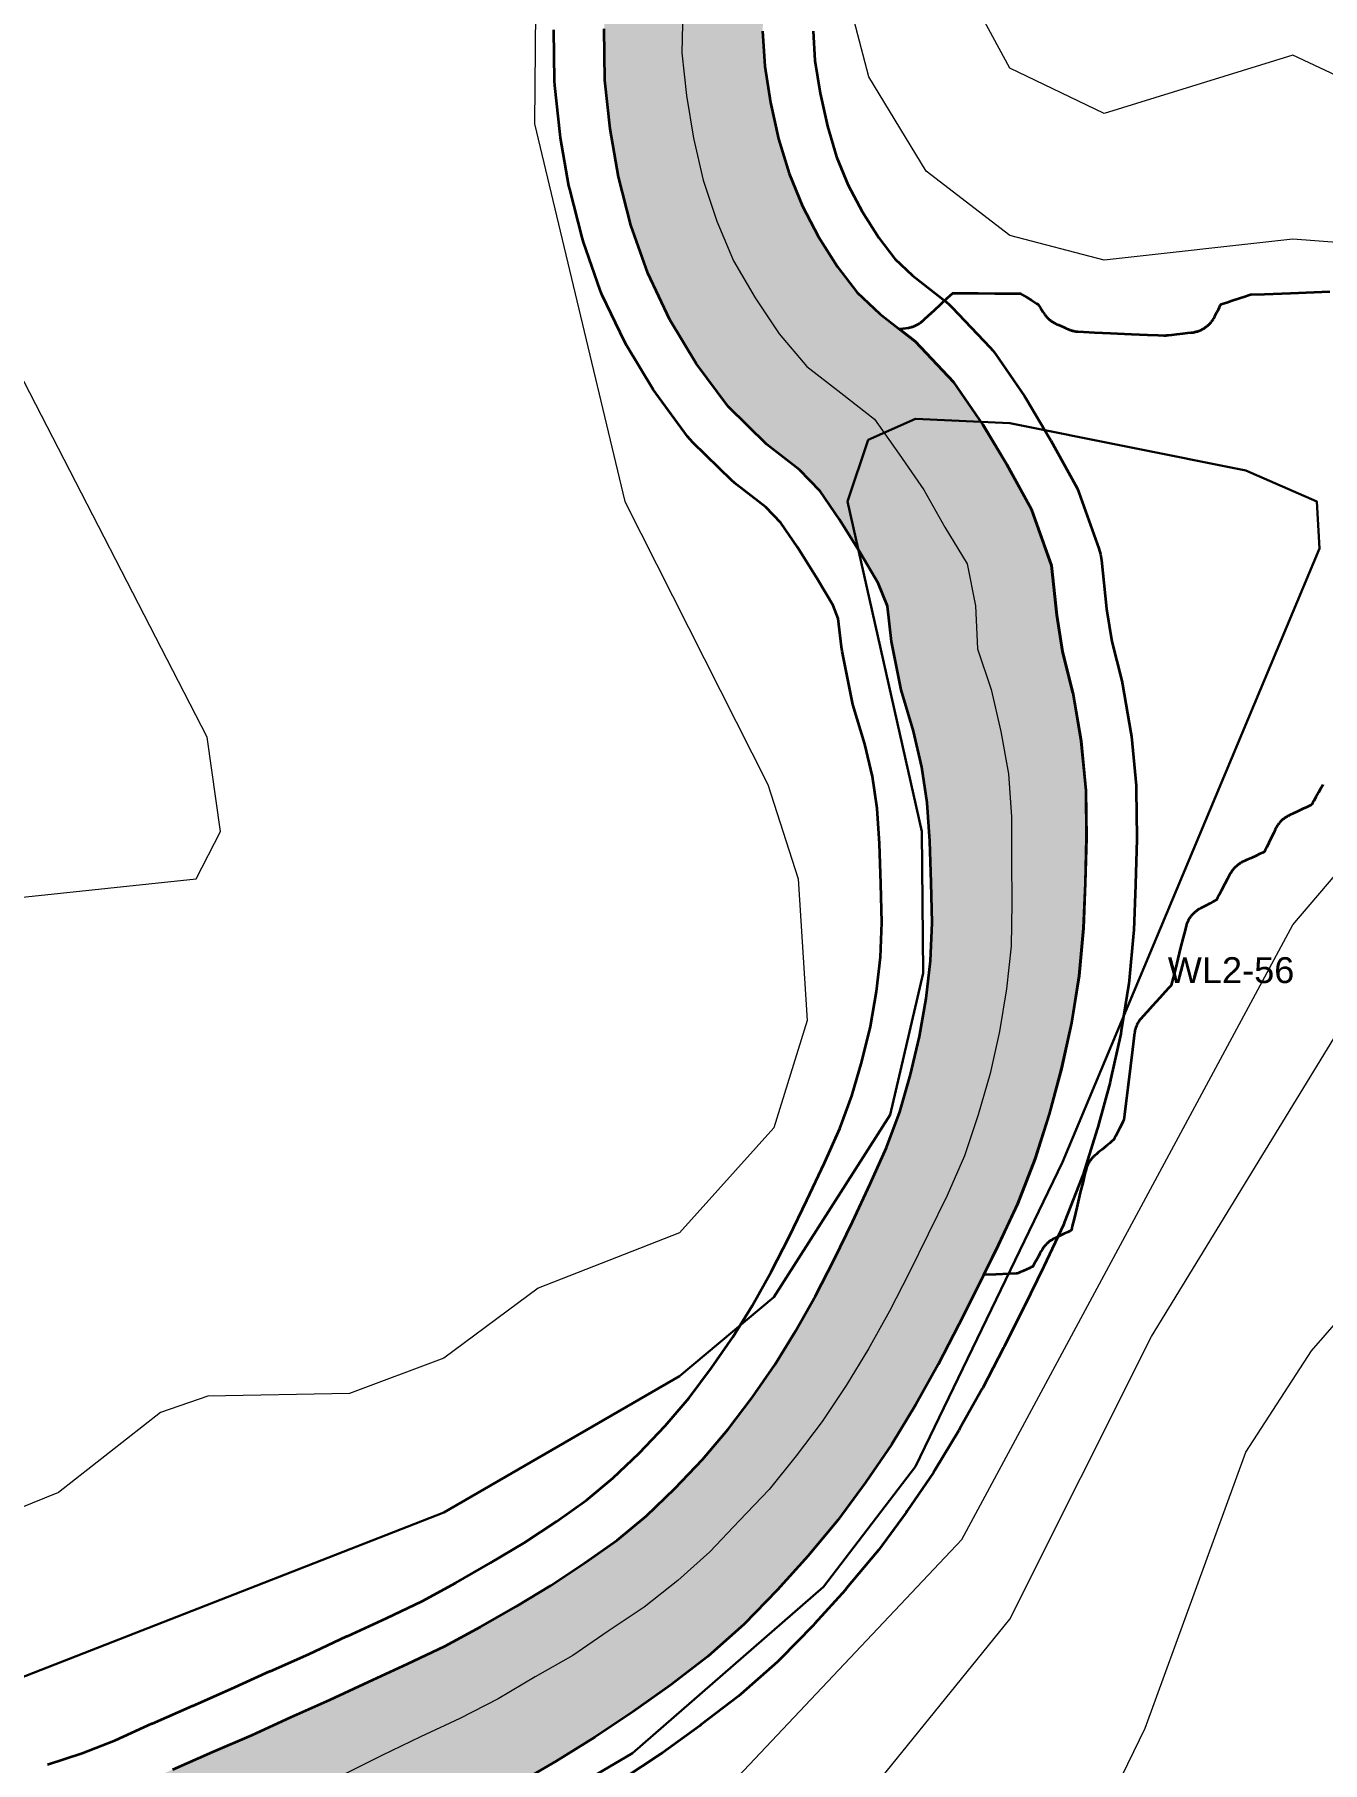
# Model space of a CAD drawing. Extents: x 6810325 to 6812275, y 1878569 to 1880689.
# Drawn here: x 6810760.1 to 6810849.7, y 1879093 to 1879213.1 of the extents above; entities that cross this region are included whole.
import ezdxf
from ezdxf.enums import TextEntityAlignment as Align

# ---------------------------------------------------------------- set-up
doc = ezdxf.new("R2010")
doc.units = 21
doc.header["$LTSCALE"] = 10
doc.header["$MEASUREMENT"] = 0
doc.linetypes.add('CENTER', pattern=[5.08, 3.175, -0.635, 0.635, -0.635])
for name, color, linetype, lineweight in [('CDFW-BED-BANK', 32, 'CONTINUOUS', 35), ('TOPO-CONTOUR-MAJOR', 34, 'CONTINUOUS', 30), ('TOPO-CONTOUR-MINOR', 36, 'CONTINUOUS', 13), ('WETL-FLAG', 2, 'CONTINUOUS', 13), ('WETL-FLAG-ID', 8, 'CONTINUOUS', 13), ('WETL-STREAM', 5, 'CONTINUOUS', 35), ('WETL-STREAM-CL', 5, 'CENTER', 18), ('WETL-WETLAND-SWALE', 82, 'CONTINUOUS', 35)]:
    doc.layers.add(name, color=color, linetype=linetype, lineweight=lineweight)
doc.layers.add('WETL-STREAM-HATCH', color=151, linetype='CONTINUOUS', lineweight=13, transparency=0.5)
doc.styles.add('LABEL', font='arial.ttf')

msp = doc.modelspace()

# ---------------------------------------------------------------- hatches: boundary and pattern name
at = {"layer": 'WETL-STREAM-HATCH'}
h = msp.add_hatch(color=256, dxfattribs=at)
h.dxf.hatch_style = 1
h.paths.add_polyline_path([(6810642.39, 1878959.67), (6810644.53, 1878961.46), (6810646.52, 1878963.31), (6810648.52, 1878965.33), (6810650.45, 1878967.32), (6810652.25, 1878969.42), (6810654.08, 1878971.61), (6810655.77, 1878973.76), (6810657.29, 1878975.93), (6810658.7, 1878978.26), (6810660.08, 1878980.67), (6810661.31, 1878983.07), (6810662.43, 1878985.61), (6810663.59, 1878988.32), (6810664.67, 1878990.88), (6810665.55, 1878993.45), (6810666.4, 1878996.16), (6810667.21, 1878999.01), (6810668.11, 1879001.95), (6810668.94, 1879004.61), (6810669.51, 1879007.11), (6810669.97, 1879010), (6810670.63, 1879013.27), (6810671.47, 1879016.32), (6810672.23, 1879019.14), (6810673.02, 1879022.24), (6810674.15, 1879025.54), (6810675.6, 1879028.78), (6810677.28, 1879031.74), (6810678.98, 1879034.46), (6810680.86, 1879037.24), (6810682.95, 1879039.89), (6810685.08, 1879042.33), (6810687.32, 1879044.71), (6810689.57, 1879046.86), (6810691.7, 1879048.95), (6810693.89, 1879051.06), (6810696.03, 1879053.1), (6810698.11, 1879055.15), (6810700.09, 1879057.16), (6810701.91, 1879059.18), (6810703.72, 1879061.39), (6810705.52, 1879063.61), (6810707.14, 1879065.78), (6810708.67, 1879068.08), (6810710.03, 1879070.28), (6810711.11, 1879072.55), (6810712.23, 1879075.29), (6810713.77, 1879078.57), (6810716.15, 1879082), (6810719.33, 1879084.89), (6810723.09, 1879087.06), (6810727.54, 1879088.28), (6810731.93, 1879088.17), (6810735.42, 1879087.44), (6810738.01, 1879086.79), (6810740.35, 1879086.52), (6810743.05, 1879086.47), (6810745.79, 1879086.43), (6810748.36, 1879086.6), (6810750.96, 1879086.95), (6810753.62, 1879087.49), (6810756.52, 1879088.17), (6810759.4, 1879088.77), (6810762.01, 1879089.46), (6810764.59, 1879090.3), (6810767.11, 1879091.27), (6810769.73, 1879092.47), (6810772.51, 1879093.68), (6810775.22, 1879094.86), (6810777.93, 1879096.11), (6810780.65, 1879097.3), (6810783.33, 1879098.56), (6810786.06, 1879099.81), (6810788.64, 1879101.04), (6810791.12, 1879102.37), (6810793.6, 1879103.8), (6810796.03, 1879105.26), (6810798.39, 1879106.82), (6810800.62, 1879108.4), (6810802.67, 1879110.09), (6810804.64, 1879111.99), (6810806.57, 1879114.02), (6810808.36, 1879116.12), (6810810.03, 1879118.33), (6810811.6, 1879120.59), (6810813.04, 1879122.94), (6810814.42, 1879125.4), (6810815.73, 1879127.93), (6810816.99, 1879130.54), (6810818.23, 1879133.19), (6810819.37, 1879135.72), (6810820.28, 1879138.2), (6810821.03, 1879140.78), (6810821.66, 1879143.42), (6810822.13, 1879146.06), (6810822.43, 1879148.68), (6810822.53, 1879151.33), (6810822.46, 1879154.14), (6810822.37, 1879157.01), (6810822.2, 1879159.67), (6810821.82, 1879162.16), (6810821.25, 1879164.65), (6810820.38, 1879167.53), (6810819.71, 1879170.89), (6810819.44, 1879173.34), (6810818.79, 1879174.95), (6810817.55, 1879177.04), (6810816.09, 1879179.37), (6810814.74, 1879181.35), (6810813.32, 1879182.83), (6810811.05, 1879184.58), (6810808.35, 1879187.23), (6810806.13, 1879190.23), (6810804.29, 1879193.25), (6810802.76, 1879196.49), (6810801.58, 1879199.83), (6810800.73, 1879203.19), (6810800.14, 1879206.53), (6810799.78, 1879209.93), (6810799.72, 1879213.48), (6810800.03, 1879216.93), (6810800.54, 1879220.12), (6810801.11, 1879223.18), (6810801.74, 1879226.31), (6810802.56, 1879229.48), (6810803.5, 1879232.5), (6810804.43, 1879235.39), (6810805.37, 1879238.27), (6810806.36, 1879241.16), (6810807.46, 1879244.18), (6810808.78, 1879247.17), (6810810.22, 1879249.97), (6810811.71, 1879252.8), (6810813.38, 1879255.53), (6810815.08, 1879258.13), (6810816.85, 1879260.75), (6810818.71, 1879263.24), (6810820.43, 1879265.6), (6810822.12, 1879268.08), (6810823.92, 1879270.62), (6810825.76, 1879273.08), (6810827.61, 1879275.56), (6810829.64, 1879278.09), (6810831.88, 1879280.53), (6810834.33, 1879282.83), (6810836.89, 1879284.83), (6810839.38, 1879286.67), (6810841.95, 1879288.5), (6810844.48, 1879290.13), (6810846.74, 1879291.73), (6810848.85, 1879293.43), (6810850.73, 1879295.15), (6810852.36, 1879297.06), (6810853.92, 1879299.15), (6810855.24, 1879301.27), (6810856.33, 1879303.64), (6810857.42, 1879306.2), (6810858.38, 1879308.73), (6810859.16, 1879311.28), (6810859.82, 1879313.87), (6810860.35, 1879316.5), (6810860.81, 1879319.23), (6810861.22, 1879321.94), (6810861.46, 1879324.58), (6810861.55, 1879327.34), (6810861.59, 1879330.24), (6810861.57, 1879333.06), (6810861.41, 1879335.68), (6810861.08, 1879338.37), (6810860.66, 1879341.14), (6810860.17, 1879343.79), (6810859.49, 1879346.39), (6810858.66, 1879349.08), (6810857.71, 1879351.81), (6810856.66, 1879354.59), (6810855.66, 1879357.28), (6810854.56, 1879359.84), (6810853.35, 1879362.53), (6810852.16, 1879365.21), (6810850.9, 1879367.83), (6810849.6, 1879370.51), (6810848.3, 1879373.18), (6810846.93, 1879375.85), (6810845.59, 1879378.55), (6810844.28, 1879381.2), (6810842.98, 1879383.83), (6810841.68, 1879386.31), (6810840.26, 1879388.72), (6810838.74, 1879391.2), (6810837.2, 1879393.59), (6810835.58, 1879395.92), (6810833.86, 1879398.25), (6810832.08, 1879400.63), (6810830.23, 1879403.09), (6810828.48, 1879405.6), (6810826.75, 1879408.07), (6810825, 1879410.62), (6810823.29, 1879413.22), (6810821.63, 1879415.88), (6810820.05, 1879418.54), (6810818.53, 1879421.15), (6810817.01, 1879423.77), (6810815.53, 1879426.37), (6810814.05, 1879428.91), (6810812.54, 1879431.41), (6810811.05, 1879433.77), (6810809.48, 1879435.97), (6810807.83, 1879438.08), (6810806.09, 1879440.06), (6810804.2, 1879442.02), (6810802.15, 1879443.97), (6810800.05, 1879445.86), (6810797.8, 1879447.73), (6810795.48, 1879449.68), (6810793.16, 1879451.69), (6810790.81, 1879453.79), (6810788.59, 1879455.94), (6810786.43, 1879458.02), (6810784.2, 1879460.22), (6810782.09, 1879462.45), (6810780, 1879464.65), (6810777.88, 1879467.01), (6810775.83, 1879469.44), (6810773.88, 1879471.92), (6810771.99, 1879474.43), (6810770.21, 1879476.93), (6810768.43, 1879479.48), (6810766.71, 1879482.16), (6810765.13, 1879484.81), (6810763.56, 1879487.46), (6810762, 1879490.2), (6810760.55, 1879492.94), (6810759.08, 1879495.75), (6810757.77, 1879498.69), (6810756.63, 1879501.56), (6810755.47, 1879504.4), (6810754.37, 1879507.37), (6810753.35, 1879510.41), (6810752.47, 1879513.42), (6810751.65, 1879516.26), (6810750.75, 1879519.14), (6810749.85, 1879522.25), (6810749.16, 1879525.44), (6810748.62, 1879528.51), (6810748.09, 1879531.65), (6810747.76, 1879535.13), (6810747.88, 1879538.7), (6810748.25, 1879541.96), (6810748.67, 1879545.07), (6810749.21, 1879548.31), (6810749.96, 1879551.53), (6810750.78, 1879554.44), (6810751.46, 1879557.15), (6810752.09, 1879560.04), (6810752.81, 1879563.12), (6810753.61, 1879566.08), (6810754.31, 1879568.77), (6810754.85, 1879571.51), (6810755.46, 1879574.56), (6810756.26, 1879577.63), (6810757.05, 1879580.42), (6810757.7, 1879583.11), (6810758.29, 1879585.92), (6810758.87, 1879588.79), (6810759.42, 1879591.71), (6810759.98, 1879594.64), (6810760.52, 1879597.56), (6810761.03, 1879600.49), (6810761.51, 1879603.42), (6810762, 1879606.36), (6810762.49, 1879609.33), (6810762.98, 1879612.24), (6810763.37, 1879614.98), (6810763.57, 1879617.85), (6810763.81, 1879621.03), (6810764.25, 1879624.22), (6810764.73, 1879627.22), (6810765.19, 1879630.17), (6810765.64, 1879633.13), (6810766.1, 1879636.11), (6810766.56, 1879638.97), (6810766.83, 1879641.65), (6810766.9, 1879644.39), (6810766.9, 1879647.33), (6810766.89, 1879650.32), (6810766.88, 1879653.27), (6810766.83, 1879656.19), (6810766.74, 1879659.13), (6810766.64, 1879662.03), (6810766.47, 1879664.78), (6810766.13, 1879667.44), (6810765.64, 1879670.22), (6810765.09, 1879673.17), (6810764.57, 1879676.17), (6810764.11, 1879679.14), (6810763.68, 1879682.1), (6810763.24, 1879685.1), (6810762.85, 1879688.13), (6810762.48, 1879691.1), (6810762.08, 1879694), (6810761.63, 1879696.91), (6810761.15, 1879699.89), (6810760.69, 1879702.93), (6810760.27, 1879706.1), (6810760, 1879709.35), (6810759.87, 1879712.53), (6810759.79, 1879715.62), (6810759.76, 1879718.68), (6810759.75, 1879721.8), (6810759.85, 1879725.1), (6810760.19, 1879728.39), (6810760.64, 1879731.52), (6810761.13, 1879734.55), (6810761.66, 1879737.64), (6810762.36, 1879740.87), (6810763.24, 1879743.95), (6810764.09, 1879746.82), (6810764.92, 1879749.76), (6810765.87, 1879752.81), (6810766.97, 1879755.88), (6810768.24, 1879758.84), (6810769.51, 1879761.63), (6810770.77, 1879764.41), (6810772.12, 1879767.16), (6810773.4, 1879769.85), (6810774.7, 1879772.59), (6810776.01, 1879775.25), (6810777.18, 1879777.86), (6810778.35, 1879780.56), (6810779.49, 1879783.23), (6810780.56, 1879785.96), (6810781.7, 1879788.77), (6810782.8, 1879791.49), (6810783.84, 1879794.34), (6810785.03, 1879797.23), (6810786.19, 1879800.01), (6810787.37, 1879802.88), (6810788.7, 1879805.69), (6810789.97, 1879808.4), (6810791.34, 1879811.27), (6810792.95, 1879814.15), (6810794.62, 1879816.87), (6810796.31, 1879819.48), (6810798, 1879822.01), (6810799.67, 1879824.55), (6810801.41, 1879827.04), (6810803.03, 1879829.39), (6810804.53, 1879831.77), (6810806.08, 1879834.29), (6810807.65, 1879836.83), (6810809.18, 1879839.39), (6810810.69, 1879841.91), (6810812.15, 1879844.48), (6810813.63, 1879847.09), (6810815.04, 1879849.55), (6810816.23, 1879851.98), (6810817.35, 1879854.6), (6810818.49, 1879857.3), (6810819.48, 1879859.92), (6810820.38, 1879862.63), (6810821.26, 1879865.47), (6810822.17, 1879868.33), (6810823.08, 1879871.22), (6810824.06, 1879874.09), (6810825.03, 1879876.88), (6810825.95, 1879879.66), (6810826.86, 1879882.5), (6810827.78, 1879885.37), (6810828.76, 1879888.26), (6810829.75, 1879891.14), (6810830.73, 1879893.97), (6810831.7, 1879896.78), (6810832.69, 1879899.7), (6810833.78, 1879902.66), (6810834.89, 1879905.38), (6810835.89, 1879908.14), (6810837.05, 1879911.06), (6810838.31, 1879913.93), (6810839.66, 1879916.87), (6810841.24, 1879919.78), (6810842.88, 1879922.47), (6810844.51, 1879925.14), (6810846.22, 1879927.71), (6810847.79, 1879930.09), (6810849.22, 1879932.51), (6810850.63, 1879935.04), (6810851.96, 1879937.57), (6810853.24, 1879940.15), (6810854.51, 1879942.83), (6810855.8, 1879945.57), (6810857.22, 1879948.43), (6810858.89, 1879951.31), (6810860.75, 1879954.07), (6810862.8, 1879956.7), (6810865.06, 1879959.17), (6810867.41, 1879961.45), (6810869.74, 1879963.54), (6810872, 1879965.54), (6810874.12, 1879967.49), (6810876.03, 1879969.42), (6810877.72, 1879971.46), (6810879.27, 1879973.61), (6810880.68, 1879975.87), (6810882.01, 1879978.34), (6810883.36, 1879980.89), (6810884.62, 1879983.47), (6810885.86, 1879986.14), (6810887.12, 1879988.82), (6810888.25, 1879991.37), (6810889.19, 1879993.9), (6810889.95, 1879996.44), (6810890.5, 1879999), (6810890.86, 1880001.61), (6810891.07, 1880004.1), (6810890.97, 1880006.45), (6810890.58, 1880008.98), (6810890.08, 1880011.67), (6810889.48, 1880014.23), (6810888.7, 1880016.74), (6810887.79, 1880019.27), (6810886.74, 1880021.8), (6810885.57, 1880024.42), (6810884.4, 1880027), (6810883.14, 1880029.43), (6810881.74, 1880031.94), (6810880.3, 1880034.47), (6810878.84, 1880036.91), (6810877.29, 1880039.32), (6810875.63, 1880041.84), (6810873.91, 1880044.55), (6810872.25, 1880047.52), (6810870.79, 1880050.68), (6810869.66, 1880053.79), (6810868.68, 1880056.69), (6810867.73, 1880059.49), (6810866.81, 1880062.07), (6810865.83, 1880064.32), (6810864.62, 1880066.43), (6810863.1, 1880068.62), (6810861.3, 1880071.11), (6810859.44, 1880073.95), (6810857.75, 1880077.09), (6810856.34, 1880080.54), (6810855.4, 1880084.25), (6810854.98, 1880087.95), (6810854.97, 1880091.53), (6810855.23, 1880094.78), (6810861.21, 1880094.28), (6810867.18, 1880093.62), (6810866.96, 1880091.05), (6810866.96, 1880088.64), (6810867.21, 1880086.4), (6810867.74, 1880084.3), (6810868.6, 1880082.23), (6810869.75, 1880080.09), (6810871.18, 1880077.92), (6810872.9, 1880075.55), (6810874.78, 1880072.82), (6810876.55, 1880069.72), (6810877.97, 1880066.49), (6810879.06, 1880063.42), (6810880.04, 1880060.54), (6810880.98, 1880057.76), (6810881.89, 1880055.24), (6810882.94, 1880052.96), (6810884.21, 1880050.7), (6810885.71, 1880048.35), (6810887.35, 1880045.86), (6810889.04, 1880043.23), (6810890.66, 1880040.52), (6810892.18, 1880037.84), (6810893.71, 1880035.12), (6810895.2, 1880032.23), (6810896.49, 1880029.34), (6810897.74, 1880026.48), (6810898.94, 1880023.45), (6810899.98, 1880020.32), (6810900.89, 1880017.08), (6810901.54, 1880013.79), (6810902, 1880010.56), (6810902.32, 1880007.14), (6810902.24, 1880003.5), (6810901.76, 1880000.04), (6810901.07, 1879996.75), (6810900.18, 1879993.5), (6810899.07, 1879990.35), (6810897.83, 1879987.29), (6810896.49, 1879984.39), (6810895.16, 1879981.65), (6810893.84, 1879978.91), (6810892.42, 1879976.12), (6810890.93, 1879973.38), (6810889.34, 1879970.6), (6810887.5, 1879967.82), (6810885.43, 1879965.16), (6810883.17, 1879962.67), (6810880.77, 1879960.4), (6810878.41, 1879958.36), (6810876.13, 1879956.45), (6810873.99, 1879954.55), (6810872.04, 1879952.65), (6810870.31, 1879950.65), (6810868.74, 1879948.49), (6810867.35, 1879946.22), (6810866.13, 1879943.84), (6810864.99, 1879941.28), (6810863.78, 1879938.57), (6810862.49, 1879935.83), (6810861.1, 1879933.04), (6810859.6, 1879930.29), (6810858.07, 1879927.6), (6810856.45, 1879924.88), (6810854.72, 1879922.28), (6810853.11, 1879919.85), (6810851.64, 1879917.36), (6810850.21, 1879914.87), (6810848.97, 1879912.44), (6810847.87, 1879909.87), (6810846.8, 1879907.19), (6810845.81, 1879904.49), (6810844.81, 1879901.61), (6810843.7, 1879898.77), (6810842.69, 1879896.09), (6810841.74, 1879893.33), (6810840.71, 1879890.48), (6810839.67, 1879887.67), (6810838.64, 1879884.9), (6810837.68, 1879882.1), (6810836.74, 1879879.27), (6810835.79, 1879876.41), (6810834.81, 1879873.52), (6810833.8, 1879870.66), (6810832.81, 1879867.86), (6810831.88, 1879865.04), (6810830.93, 1879862.2), (6810830.01, 1879859.32), (6810829.02, 1879856.35), (6810827.91, 1879853.39), (6810826.76, 1879850.54), (6810825.57, 1879847.65), (6810824.18, 1879844.68), (6810822.69, 1879841.91), (6810821.24, 1879839.29), (6810819.79, 1879836.62), (6810818.29, 1879833.96), (6810816.77, 1879831.35), (6810815.24, 1879828.76), (6810813.71, 1879826.14), (6810812.05, 1879823.42), (6810810.27, 1879820.83), (6810808.61, 1879818.39), (6810806.98, 1879815.93), (6810805.33, 1879813.47), (6810803.76, 1879811.07), (6810802.27, 1879808.7), (6810800.93, 1879806.38), (6810799.7, 1879803.85), (6810798.39, 1879801.15), (6810797.16, 1879798.55), (6810796.05, 1879795.88), (6810794.89, 1879793.13), (6810793.8, 1879790.47), (6810792.78, 1879787.69), (6810791.66, 1879784.85), (6810790.58, 1879782.09), (6810789.48, 1879779.23), (6810788.31, 1879776.37), (6810787.16, 1879773.54), (6810785.91, 1879770.67), (6810784.63, 1879767.92), (6810783.44, 1879765.21), (6810782.19, 1879762.46), (6810780.99, 1879759.78), (6810779.84, 1879757.07), (6810778.67, 1879754.38), (6810777.64, 1879751.82), (6810776.75, 1879749.23), (6810775.9, 1879746.56), (6810775.09, 1879743.74), (6810774.21, 1879740.86), (6810773.39, 1879738.19), (6810772.77, 1879735.55), (6810772.24, 1879732.73), (6810771.74, 1879729.84), (6810771.31, 1879727.02), (6810771.02, 1879724.33), (6810770.9, 1879721.61), (6810770.87, 1879718.72), (6810770.85, 1879715.77), (6810770.87, 1879712.86), (6810770.96, 1879710.03), (6810771.16, 1879707.27), (6810771.51, 1879704.47), (6810771.91, 1879701.57), (6810772.36, 1879698.62), (6810772.81, 1879695.62), (6810773.23, 1879692.59), (6810773.62, 1879689.61), (6810774.02, 1879686.68), (6810774.46, 1879683.74), (6810774.9, 1879680.77), (6810775.34, 1879677.82), (6810775.79, 1879674.89), (6810776.29, 1879671.93), (6810776.74, 1879668.82), (6810777.05, 1879665.57), (6810777.14, 1879662.36), (6810777.17, 1879659.28), (6810777.17, 1879656.24), (6810777.13, 1879653.17), (6810777.07, 1879650.13), (6810777.02, 1879647.13), (6810776.98, 1879644.07), (6810776.87, 1879640.85), (6810776.55, 1879637.59), (6810776.1, 1879634.53), (6810775.7, 1879631.58), (6810775.31, 1879628.6), (6810774.91, 1879625.61), (6810774.52, 1879622.68), (6810774.23, 1879619.92), (6810774.1, 1879617.12), (6810773.98, 1879614), (6810773.66, 1879610.79), (6810773.27, 1879607.76), (6810772.9, 1879604.79), (6810772.53, 1879601.8), (6810772.14, 1879598.8), (6810771.74, 1879595.8), (6810771.31, 1879592.8), (6810770.9, 1879589.82), (6810770.45, 1879586.82), (6810769.94, 1879583.79), (6810769.36, 1879580.72), (6810768.66, 1879577.57), (6810767.86, 1879574.57), (6810767.15, 1879571.85), (6810766.57, 1879569.02), (6810765.87, 1879565.89), (6810764.97, 1879562.81), (6810764.1, 1879560.01), (6810763.35, 1879557.28), (6810762.62, 1879554.33), (6810761.72, 1879551.25), (6810760.77, 1879548.44), (6810760.03, 1879545.87), (6810759.47, 1879543.22), (6810758.97, 1879540.41), (6810758.52, 1879537.74), (6810758.35, 1879535.35), (6810758.51, 1879532.88), (6810758.86, 1879530.09), (6810759.25, 1879527.24), (6810759.71, 1879524.55), (6810760.35, 1879521.88), (6810761.15, 1879519.01), (6810761.9, 1879516.06), (6810762.64, 1879513.3), (6810763.48, 1879510.64), (6810764.45, 1879507.98), (6810765.56, 1879505.27), (6810766.67, 1879502.57), (6810767.8, 1879500.04), (6810769.1, 1879497.51), (6810770.48, 1879494.95), (6810771.93, 1879492.5), (6810773.48, 1879490.02), (6810775.04, 1879487.55), (6810776.63, 1879485.22), (6810778.37, 1879482.9), (6810780.12, 1879480.54), (6810781.89, 1879478.29), (6810783.74, 1879476.11), (6810785.63, 1879473.99), (6810787.61, 1879471.96), (6810789.73, 1879469.88), (6810791.82, 1879467.82), (6810793.93, 1879465.87), (6810796.14, 1879463.84), (6810798.27, 1879461.85), (6810800.43, 1879459.99), (6810802.69, 1879458.13), (6810804.99, 1879456.26), (6810807.39, 1879454.34), (6810809.8, 1879452.28), (6810812.14, 1879450.15), (6810814.47, 1879447.87), (6810816.71, 1879445.38), (6810818.77, 1879442.78), (6810820.7, 1879440.11), (6810822.43, 1879437.4), (6810824.03, 1879434.78), (6810825.59, 1879432.16), (6810827.1, 1879429.56), (6810828.61, 1879427.01), (6810830.11, 1879424.44), (6810831.6, 1879421.95), (6810833.12, 1879419.53), (6810834.7, 1879417.13), (6810836.33, 1879414.74), (6810838.05, 1879412.32), (6810839.72, 1879409.9), (6810841.44, 1879407.56), (6810843.24, 1879405.13), (6810845.05, 1879402.61), (6810846.84, 1879399.98), (6810848.51, 1879397.31), (6810850.1, 1879394.66), (6810851.71, 1879391.89), (6810853.16, 1879389.03), (6810854.52, 1879386.28), (6810855.84, 1879383.55), (6810857.12, 1879380.86), (6810858.44, 1879378.17), (6810859.75, 1879375.44), (6810861.05, 1879372.72), (6810862.35, 1879369.92), (6810863.57, 1879367.1), (6810864.77, 1879364.3), (6810865.98, 1879361.33), (6810866.99, 1879358.37), (6810867.97, 1879355.51), (6810868.97, 1879352.58), (6810869.9, 1879349.54), (6810870.76, 1879346.37), (6810871.41, 1879343.14), (6810871.91, 1879340.01), (6810872.35, 1879336.77), (6810872.57, 1879333.45), (6810872.61, 1879330.28), (6810872.62, 1879327.2), (6810872.51, 1879323.99), (6810872.19, 1879320.69), (6810871.7, 1879317.5), (6810871.12, 1879314.36), (6810870.36, 1879311.17), (6810869.41, 1879308.02), (6810868.34, 1879304.9), (6810867.11, 1879301.88), (6810865.79, 1879298.96), (6810864.26, 1879295.95), (6810862.36, 1879293.03), (6810860.27, 1879290.35), (6810857.9, 1879287.77), (6810855.28, 1879285.51), (6810852.62, 1879283.55), (6810849.9, 1879281.79), (6810847.35, 1879280.25), (6810845, 1879278.68), (6810842.62, 1879277.03), (6810840.43, 1879275.41), (6810838.51, 1879273.67), (6810836.7, 1879271.75), (6810834.98, 1879269.63), (6810833.24, 1879267.33), (6810831.47, 1879265.02), (6810829.8, 1879262.71), (6810828.12, 1879260.23), (6810826.28, 1879257.75), (6810824.53, 1879255.46), (6810822.94, 1879253.14), (6810821.43, 1879250.7), (6810820.02, 1879248.31), (6810818.82, 1879245.8), (6810817.66, 1879243.21), (6810816.68, 1879240.7), (6810815.87, 1879238.04), (6810815.07, 1879235.22), (6810814.28, 1879232.36), (6810813.47, 1879229.51), (6810812.74, 1879226.79), (6810812.15, 1879224.16), (6810811.68, 1879221.41), (6810811.23, 1879218.56), (6810810.89, 1879215.83), (6810810.74, 1879213.32), (6810810.9, 1879210.9), (6810811.3, 1879208.37), (6810811.86, 1879205.83), (6810812.59, 1879203.42), (6810813.51, 1879201.15), (6810814.64, 1879199.02), (6810815.95, 1879196.95), (6810817.31, 1879195.15), (6810818.9, 1879193.67), (6810821.36, 1879191.74), (6810824.03, 1879188.92), (6810826.07, 1879185.96), (6810827.73, 1879183.19), (6810829.44, 1879180.07), (6810830.83, 1879176.18), (6810831.2, 1879172.71), (6810831.6, 1879170.2), (6810832.33, 1879167.31), (6810832.9, 1879163.95), (6810833.23, 1879160.53), (6810833.26, 1879157.23), (6810833.18, 1879154.12), (6810833.06, 1879150.95), (6810832.75, 1879147.65), (6810832.23, 1879144.37), (6810831.53, 1879141.17), (6810830.68, 1879138.03), (6810829.7, 1879134.91), (6810828.49, 1879131.82), (6810827.13, 1879128.92), (6810825.78, 1879126.17), (6810824.4, 1879123.41), (6810822.95, 1879120.63), (6810821.41, 1879117.85), (6810819.73, 1879115.09), (6810817.91, 1879112.41), (6810815.98, 1879109.8), (6810813.91, 1879107.31), (6810811.76, 1879104.93), (6810809.46, 1879102.57), (6810806.93, 1879100.33), (6810804.33, 1879098.33), (6810801.73, 1879096.46), (6810799.07, 1879094.7), (6810796.4, 1879093.03), (6810793.61, 1879091.43), (6810790.8, 1879089.98), (6810788.12, 1879088.66), (6810785.39, 1879087.31), (6810782.64, 1879086.03), (6810779.93, 1879084.74), (6810777.16, 1879083.48), (6810774.48, 1879082.26), (6810771.65, 1879080.91), (6810768.56, 1879079.67), (6810765.42, 1879078.59), (6810762.23, 1879077.68), (6810759.24, 1879077), (6810756.32, 1879076.25), (6810753.12, 1879075.54), (6810749.76, 1879075.01), (6810746.34, 1879074.72), (6810743.08, 1879074.68), (6810739.77, 1879074.73), (6810736.16, 1879075.11), (6810732.93, 1879075.87), (6810730.56, 1879076.45), (6810728.95, 1879076.61), (6810727.62, 1879076.29), (6810726.11, 1879075.49), (6810724.77, 1879074.39), (6810723.67, 1879072.87), (6810722.61, 1879070.7), (6810721.4, 1879067.93), (6810719.87, 1879064.85), (6810718.07, 1879062.01), (6810716.29, 1879059.34), (6810714.36, 1879056.73), (6810712.39, 1879054.31), (6810710.4, 1879051.89), (6810708.23, 1879049.48), (6810706.01, 1879047.23), (6810703.83, 1879045.07), (6810701.63, 1879042.98), (6810699.52, 1879040.91), (6810697.38, 1879038.79), (6810695.28, 1879036.8), (6810693.42, 1879034.79), (6810691.61, 1879032.68), (6810690, 1879030.59), (6810688.56, 1879028.35), (6810687.11, 1879025.95), (6810685.83, 1879023.66), (6810684.87, 1879021.39), (6810684.07, 1879018.98), (6810683.38, 1879016.26), (6810682.57, 1879013.31), (6810681.74, 1879010.58), (6810681.14, 1879007.96), (6810680.61, 1879004.95), (6810679.81, 1879001.68), (6810678.85, 1878998.64), (6810677.98, 1878995.84), (6810677.16, 1878992.93), (6810676.21, 1878989.94), (6810675.15, 1878986.87), (6810673.94, 1878983.93), (6810672.8, 1878981.11), (6810671.56, 1878978.18), (6810670.11, 1878975.24), (6810668.55, 1878972.45), (6810666.86, 1878969.67), (6810665, 1878966.93), (6810663.01, 1878964.37), (6810661.02, 1878961.96), (6810658.94, 1878959.51), (6810656.74, 1878957.18), (6810654.55, 1878954.92), (6810652.19, 1878952.68), (6810649.77, 1878950.59), (6810647.2, 1878948.49), (6810644.4, 1878946.58), (6810641.66, 1878944.92), (6810638.79, 1878943.28), (6810635.86, 1878941.93), (6810633.09, 1878940.64), (6810630.18, 1878939.37), (6810627.32, 1878938.17), (6810625.11, 1878943.76), (6810625.11, 1878949.86), (6810625.71, 1878950.15), (6810628.28, 1878951.29), (6810630.93, 1878952.56), (6810633.44, 1878953.73), (6810635.76, 1878955.08), (6810638.16, 1878956.53), (6810640.31, 1878957.98)])

# ---------------------------------------------------------------- linework, layer by layer
at = {"layer": 'CDFW-BED-BANK'}
for points in [[(6810761.02, 1879092.82), (6810763.42, 1879093.6), (6810765.75, 1879094.5), (6810768.27, 1879095.65), (6810768.32, 1879095.67), (6810771.11, 1879096.89), (6810771.12, 1879096.89), (6810773.79, 1879098.06), (6810776.47, 1879099.29), (6810776.53, 1879099.31), (6810779.2, 1879100.49), (6810781.84, 1879101.73), (6810781.87, 1879101.74), (6810784.58, 1879102.98), (6810787.06, 1879104.16), (6810789.42, 1879105.43), (6810791.83, 1879106.82), (6810794.16, 1879108.22), (6810796.41, 1879109.71), (6810798.49, 1879111.18), (6810800.34, 1879112.71), (6810802.16, 1879114.46), (6810803.97, 1879116.36), (6810805.63, 1879118.31), (6810807.19, 1879120.38), (6810808.67, 1879122.51), (6810810.02, 1879124.71), (6810811.34, 1879127.06), (6810812.6, 1879129.49), (6810813.83, 1879132.05), (6810815.05, 1879134.65), (6810816.12, 1879137.04), (6810816.95, 1879139.29), (6810817.64, 1879141.68), (6810818.24, 1879144.13), (6810818.67, 1879146.56), (6810818.94, 1879148.94), (6810819.03, 1879151.35), (6810818.97, 1879154.04), (6810818.87, 1879156.84), (6810818.71, 1879159.29), (6810818.38, 1879161.51), (6810817.86, 1879163.75), (6810817.03, 1879166.52), (6810816.94, 1879166.85), (6810816.28, 1879170.21), (6810816.23, 1879170.51), (6810816.01, 1879172.48), (6810815.65, 1879173.39), (6810814.56, 1879175.22), (6810813.17, 1879177.45), (6810812.01, 1879179.14), (6810810.97, 1879180.23), (6810808.92, 1879181.81), (6810808.6, 1879182.08), (6810805.9, 1879184.73), (6810805.71, 1879184.93), (6810805.53, 1879185.15), (6810803.31, 1879188.15), (6810803.14, 1879188.42), (6810801.3, 1879191.44), (6810801.13, 1879191.75), (6810799.59, 1879194.98), (6810799.45, 1879195.32), (6810798.28, 1879198.66), (6810798.19, 1879198.97), (6810797.34, 1879202.33), (6810797.28, 1879202.58), (6810796.7, 1879205.92), (6810796.66, 1879206.15), (6810796.3, 1879209.55), (6810796.28, 1879209.87), (6810796.22, 1879213.42)], [(6810814.25, 1879213.33), (6810814.38, 1879211.29), (6810814.74, 1879209.02), (6810815.25, 1879206.71), (6810815.89, 1879204.59), (6810816.69, 1879202.63), (6810817.67, 1879200.78), (6810818.83, 1879198.95), (6810819.93, 1879197.5), (6810821.17, 1879196.33), (6810823.52, 1879194.5), (6810823.72, 1879194.33), (6810823.91, 1879194.14), (6810826.57, 1879191.33), (6810826.75, 1879191.12), (6810826.91, 1879190.91), (6810828.95, 1879187.94), (6810829.07, 1879187.76), (6810830.73, 1879184.99), (6810830.8, 1879184.87), (6810832.51, 1879181.76), (6810832.64, 1879181.51), (6810832.74, 1879181.25), (6810834.13, 1879177.36), (6810834.24, 1879176.96), (6810834.31, 1879176.55), (6810834.67, 1879173.17), (6810835.03, 1879170.9), (6810835.72, 1879168.16), (6810835.77, 1879167.9), (6810836.35, 1879164.54), (6810836.39, 1879164.28), (6810836.72, 1879160.87), (6810836.73, 1879160.56), (6810836.76, 1879157.26), (6810836.76, 1879157.13), (6810836.68, 1879154.02), (6810836.68, 1879153.98), (6810836.55, 1879150.82), (6810836.54, 1879150.62), (6810836.23, 1879147.33), (6810836.21, 1879147.1), (6810835.69, 1879143.83), (6810835.65, 1879143.62), (6810834.95, 1879140.42), (6810834.91, 1879140.26), (6810834.06, 1879137.12), (6810834.02, 1879136.98), (6810833.03, 1879133.86), (6810832.95, 1879133.63), (6810831.75, 1879130.55), (6810831.66, 1879130.34), (6810830.31, 1879127.44), (6810830.28, 1879127.38), (6810828.93, 1879124.63), (6810828.92, 1879124.61), (6810827.54, 1879121.84), (6810827.5, 1879121.78), (6810826.05, 1879119), (6810826.01, 1879118.93), (6810824.47, 1879116.16), (6810824.4, 1879116.04), (6810822.72, 1879113.27), (6810822.62, 1879113.12), (6810820.8, 1879110.44), (6810820.73, 1879110.33), (6810818.8, 1879107.72), (6810818.67, 1879107.56), (6810816.59, 1879105.07), (6810816.5, 1879104.96), (6810814.35, 1879102.58), (6810814.26, 1879102.48), (6810811.96, 1879100.13), (6810811.78, 1879099.95), (6810809.24, 1879097.71), (6810809.06, 1879097.56), (6810806.46, 1879095.56), (6810806.37, 1879095.49), (6810803.78, 1879093.62), (6810803.67, 1879093.54), (6810801.01, 1879091.78)]]:
    msp.add_lwpolyline(points, dxfattribs=at)
at = {"layer": 'TOPO-CONTOUR-MAJOR', "elevation": 190}
msp.add_lwpolyline([(6810776.76, 1879078.93), (6810801.69, 1879093.6), (6810814.97, 1879105.17), (6810821.38, 1879113.53), (6810831.59, 1879134.7), (6810849.48, 1879177.35), (6810849.28, 1879180.63), (6810844.34, 1879182.78), (6810827.94, 1879186.08), (6810821.38, 1879186.37), (6810818.09, 1879184.91), (6810816.65, 1879180.63), (6810821.81, 1879157.67), (6810821.91, 1879147.82), (6810819.62, 1879137.98), (6810811.53, 1879125.3), (6810804.97, 1879119.82), (6810788.57, 1879110.34), (6810752.48, 1879096.24)], dxfattribs=at)
at = {"layer": 'TOPO-CONTOUR-MINOR'}
for points, elevation in [([(6810795.01, 1879220), (6810794.88, 1879206.88), (6810801.16, 1879180.63), (6810811.11, 1879160.95), (6810813.22, 1879154.38), (6810813.84, 1879144.54), (6810811.53, 1879137.08), (6810804.97, 1879129.77), (6810795.13, 1879125.92), (6810788.57, 1879121.06), (6810782.01, 1879118.6), (6810772.16, 1879118.43), (6810768.88, 1879117.29), (6810761.78, 1879111.73), (6810752.48, 1879107.96)], 191), ([(6810900.12, 1879209.01), (6810893.55, 1879206.63), (6810880.43, 1879206.25), (6810867.31, 1879198.66), (6810860.75, 1879197.87), (6810847.62, 1879198.87), (6810834.5, 1879197.4), (6810827.94, 1879199.13), (6810822.11, 1879203.6), (6810818.14, 1879210.16), (6810815.55, 1879220)], 191), ([(6810877.15, 1879215.75), (6810870.59, 1879208.65), (6810864.03, 1879205.99), (6810857.8, 1879206.88), (6810847.62, 1879211.65), (6810834.5, 1879207.6), (6810827.94, 1879210.75), (6810824.66, 1879216.8)], 192), ([(6810755.76, 1879152.75), (6810771.35, 1879154.38), (6810773.05, 1879157.67), (6810772.12, 1879164.23), (6810758.61, 1879190.47)], 191), ([(6810808.25, 1879091.14), (6810824.61, 1879108.45), (6810847.62, 1879151.19), (6810854.18, 1879158.89), (6810864.03, 1879166.28), (6810870.59, 1879169.79), (6810880.43, 1879172.05), (6810893.55, 1879177.88), (6810919.8, 1879183.25)], 191), ([(6810811.53, 1879082.65), (6810827.94, 1879102.92), (6810837.78, 1879122.57), (6810851.24, 1879144.54), (6810860.3, 1879154.38), (6810867.31, 1879158.43), (6810880.43, 1879160.13), (6810890.27, 1879167.9), (6810896.83, 1879170.84), (6810926.36, 1879175.24)], 192), ([(6810830.97, 1879082.21), (6810837.35, 1879095.33), (6810844.34, 1879114.52), (6810848.92, 1879121.58), (6810867.31, 1879142.64), (6810877.15, 1879142.42), (6810880.43, 1879144.22), (6810891.3, 1879157.67), (6810897.61, 1879160.95), (6810906.68, 1879163.1)], 193)]:
    msp.add_lwpolyline(points, dxfattribs=dict(at, elevation=elevation))
at = {"layer": 'WETL-FLAG'}
msp.add_point((6810837.72, 1879145.4), dxfattribs=at)
at = {"layer": 'WETL-STREAM'}
for points in [[(6810769.73, 1879092.47), (6810772.51, 1879093.68), (6810775.22, 1879094.86), (6810777.93, 1879096.11), (6810780.65, 1879097.3), (6810783.33, 1879098.56), (6810786.06, 1879099.81), (6810788.64, 1879101.04), (6810791.12, 1879102.37), (6810793.6, 1879103.8), (6810796.03, 1879105.26), (6810798.39, 1879106.82), (6810800.62, 1879108.4), (6810802.67, 1879110.09), (6810804.64, 1879111.99), (6810806.57, 1879114.02), (6810808.36, 1879116.12), (6810810.03, 1879118.33), (6810811.6, 1879120.59), (6810813.04, 1879122.94), (6810814.42, 1879125.4), (6810815.73, 1879127.93), (6810816.99, 1879130.54), (6810818.23, 1879133.19), (6810819.37, 1879135.72), (6810820.28, 1879138.2), (6810821.03, 1879140.78), (6810821.66, 1879143.42), (6810822.13, 1879146.06), (6810822.43, 1879148.68), (6810822.53, 1879151.33), (6810822.46, 1879154.14), (6810822.37, 1879157.01), (6810822.2, 1879159.67), (6810821.82, 1879162.16), (6810821.25, 1879164.65), (6810820.38, 1879167.53), (6810819.71, 1879170.89), (6810819.44, 1879173.34), (6810818.79, 1879174.95), (6810817.55, 1879177.04), (6810816.09, 1879179.37), (6810814.74, 1879181.35), (6810813.32, 1879182.83), (6810811.05, 1879184.58), (6810808.35, 1879187.23), (6810806.13, 1879190.23), (6810804.29, 1879193.25), (6810802.76, 1879196.49), (6810801.58, 1879199.83), (6810800.73, 1879203.19), (6810800.14, 1879206.53), (6810799.78, 1879209.93), (6810799.72, 1879213.48)], [(6810810.74, 1879213.32), (6810810.9, 1879210.9), (6810811.3, 1879208.37), (6810811.86, 1879205.83), (6810812.59, 1879203.42), (6810813.51, 1879201.15), (6810814.64, 1879199.02), (6810815.95, 1879196.95), (6810817.31, 1879195.15), (6810818.9, 1879193.67), (6810821.36, 1879191.74), (6810824.03, 1879188.92), (6810826.07, 1879185.96), (6810827.73, 1879183.19), (6810829.44, 1879180.07), (6810830.83, 1879176.18), (6810831.2, 1879172.71), (6810831.6, 1879170.2), (6810832.33, 1879167.31), (6810832.9, 1879163.95), (6810833.23, 1879160.53), (6810833.26, 1879157.23), (6810833.18, 1879154.12), (6810833.06, 1879150.95), (6810832.75, 1879147.65), (6810832.23, 1879144.37), (6810831.53, 1879141.17), (6810830.68, 1879138.03), (6810829.7, 1879134.91), (6810828.49, 1879131.82), (6810827.13, 1879128.92), (6810825.78, 1879126.17), (6810824.4, 1879123.41), (6810822.95, 1879120.63), (6810821.41, 1879117.85), (6810819.73, 1879115.09), (6810817.91, 1879112.41), (6810815.98, 1879109.8), (6810813.91, 1879107.31), (6810811.76, 1879104.93), (6810809.46, 1879102.57), (6810806.93, 1879100.33), (6810804.33, 1879098.33), (6810801.73, 1879096.46), (6810799.07, 1879094.7), (6810796.4, 1879093.03), (6810793.61, 1879091.43)]]:
    msp.add_lwpolyline(points, dxfattribs=at)
at = {"layer": 'WETL-STREAM-CL'}
msp.add_lwpolyline([(6810805.19, 1879214.81), (6810805.14, 1879211.83), (6810805.46, 1879208.85), (6810805.94, 1879205.89), (6810806.62, 1879202.97), (6810807.57, 1879200.12), (6810808.73, 1879197.36), (6810810.23, 1879194.78), (6810811.9, 1879192.29), (6810813.81, 1879190.02), (6810816.18, 1879188.19), (6810818.53, 1879186.36), (6810820.25, 1879183.91), (6810821.95, 1879181.44), (6810823.42, 1879178.85), (6810824.96, 1879176.28), (6810825.55, 1879173.37), (6810825.69, 1879170.39), (6810826.65, 1879167.55), (6810827.32, 1879164.63), (6810827.84, 1879161.68), (6810828.06, 1879158.7), (6810828.06, 1879155.7), (6810828.08, 1879152.7), (6810828.02, 1879149.7), (6810827.71, 1879146.73), (6810827.22, 1879143.77), (6810826.56, 1879140.85), (6810825.73, 1879137.97), (6810824.79, 1879135.12), (6810823.58, 1879132.38), (6810822.26, 1879129.69), (6810820.94, 1879127), (6810819.56, 1879124.34), (6810818.1, 1879121.72), (6810816.56, 1879119.15), (6810814.89, 1879116.66), (6810813.07, 1879114.28), (6810811.21, 1879111.94), (6810809.14, 1879109.77), (6810807.07, 1879107.6), (6810804.84, 1879105.6), (6810802.5, 1879103.74), (6810800, 1879102.08), (6810797.54, 1879100.38), (6810794.93, 1879098.9), (6810792.35, 1879097.37), (6810789.68, 1879096.01), (6810786.96, 1879094.74), (6810784.27, 1879093.43), (6810781.58, 1879092.1)], dxfattribs=at)
at = {"layer": 'WETL-WETLAND-SWALE'}
msp.add_lwpolyline([(6810849.71, 1879160.94), (6810849.65, 1879160.83), (6810849.54, 1879160.65), (6810849.4, 1879160.39), (6810849.21, 1879160.06), (6810849.07, 1879159.82), (6810848.98, 1879159.65), (6810848.93, 1879159.56), (6810848.92, 1879159.55), (6810848.91, 1879159.54), (6810848.9, 1879159.53), (6810848.89, 1879159.52), (6810848.88, 1879159.52), (6810848.78, 1879159.47), (6810848.59, 1879159.38), (6810848.31, 1879159.25), (6810847.94, 1879159.07), (6810847.65, 1879158.94), (6810847.44, 1879158.84), (6810847.31, 1879158.78), (6810847.27, 1879158.76), (6810847.23, 1879158.73), (6810847.19, 1879158.71), (6810847.15, 1879158.68), (6810847.11, 1879158.66), (6810847.07, 1879158.63), (6810847.03, 1879158.6), (6810846.99, 1879158.57), (6810846.95, 1879158.54), (6810846.91, 1879158.51), (6810846.88, 1879158.48), (6810846.84, 1879158.44), (6810846.81, 1879158.41), (6810846.77, 1879158.37), (6810846.74, 1879158.34), (6810846.71, 1879158.3), (6810846.68, 1879158.27), (6810846.65, 1879158.23), (6810846.62, 1879158.19), (6810846.59, 1879158.15), (6810846.56, 1879158.11), (6810846.54, 1879158.07), (6810846.51, 1879158.03), (6810846.49, 1879157.99), (6810846.46, 1879157.94), (6810846.4, 1879157.81), (6810846.29, 1879157.59), (6810846.14, 1879157.29), (6810845.95, 1879156.89), (6810845.8, 1879156.59), (6810845.7, 1879156.39), (6810845.65, 1879156.28), (6810845.64, 1879156.27), (6810845.64, 1879156.26), (6810845.63, 1879156.26), (6810845.62, 1879156.25), (6810845.61, 1879156.24), (6810845.51, 1879156.2), (6810845.33, 1879156.12), (6810845.06, 1879155.99), (6810844.71, 1879155.83), (6810844.43, 1879155.71), (6810844.23, 1879155.61), (6810844.11, 1879155.56), (6810844.07, 1879155.54), (6810844.03, 1879155.51), (6810843.99, 1879155.49), (6810843.95, 1879155.47), (6810843.91, 1879155.44), (6810843.87, 1879155.41), (6810843.83, 1879155.39), (6810843.8, 1879155.36), (6810843.76, 1879155.33), (6810843.72, 1879155.3), (6810843.69, 1879155.27), (6810843.65, 1879155.24), (6810843.62, 1879155.21), (6810843.58, 1879155.17), (6810843.55, 1879155.14), (6810843.52, 1879155.1), (6810843.49, 1879155.07), (6810843.46, 1879155.03), (6810843.43, 1879155), (6810843.4, 1879154.96), (6810843.37, 1879154.92), (6810843.35, 1879154.88), (6810843.32, 1879154.84), (6810843.3, 1879154.8), (6810843.27, 1879154.76), (6810843.2, 1879154.62), (6810843.07, 1879154.38), (6810842.89, 1879154.05), (6810842.66, 1879153.61), (6810842.49, 1879153.28), (6810842.37, 1879153.06), (6810842.31, 1879152.94), (6810842.31, 1879152.93), (6810842.3, 1879152.92), (6810842.29, 1879152.91), (6810842.28, 1879152.91), (6810842.27, 1879152.9), (6810842.19, 1879152.86), (6810842.06, 1879152.79), (6810841.85, 1879152.68), (6810841.58, 1879152.54), (6810841.37, 1879152.43), (6810841.22, 1879152.35), (6810841.12, 1879152.29), (6810841.08, 1879152.27), (6810841.04, 1879152.25), (6810841, 1879152.22), (6810840.96, 1879152.19), (6810840.93, 1879152.17), (6810840.89, 1879152.14), (6810840.85, 1879152.11), (6810840.82, 1879152.08), (6810840.78, 1879152.05), (6810840.75, 1879152.02), (6810840.71, 1879151.98), (6810840.68, 1879151.95), (6810840.65, 1879151.92), (6810840.61, 1879151.88), (6810840.58, 1879151.85), (6810840.55, 1879151.81), (6810840.53, 1879151.77), (6810840.5, 1879151.74), (6810840.47, 1879151.7), (6810840.44, 1879151.66), (6810840.42, 1879151.62), (6810840.39, 1879151.58), (6810840.37, 1879151.54), (6810840.35, 1879151.5), (6810840.33, 1879151.46), (6810840.31, 1879151.42), (6810840.29, 1879151.37), (6810840.27, 1879151.33), (6810840.25, 1879151.29), (6810840.23, 1879151.24), (6810840.22, 1879151.2), (6810840.2, 1879151.15), (6810840.19, 1879151.11), (6810840.12, 1879150.82), (6810839.99, 1879150.3), (6810839.79, 1879149.53), (6810839.54, 1879148.53), (6810839.36, 1879147.77), (6810839.23, 1879147.26), (6810839.16, 1879147), (6810839.16, 1879146.99), (6810839.16, 1879146.98), (6810839.15, 1879146.97), (6810839.14, 1879146.96), (6810839.13, 1879146.95), (6810839, 1879146.8), (6810838.75, 1879146.53), (6810838.37, 1879146.11), (6810837.86, 1879145.57), (6810837.48, 1879145.14), (6810837.21, 1879144.85), (6810837.06, 1879144.68), (6810837.03, 1879144.64), (6810836.99, 1879144.6), (6810836.96, 1879144.56), (6810836.93, 1879144.52), (6810836.91, 1879144.48), (6810836.88, 1879144.43), (6810836.85, 1879144.39), (6810836.83, 1879144.34), (6810836.8, 1879144.3), (6810836.78, 1879144.25), (6810836.76, 1879144.2), (6810836.74, 1879144.16), (6810836.72, 1879144.11), (6810836.7, 1879144.06), (6810836.68, 1879144.01), (6810836.67, 1879143.96), (6810836.65, 1879143.91), (6810836.64, 1879143.86), (6810836.63, 1879143.81), (6810836.62, 1879143.76), (6810836.61, 1879143.71), (6810836.56, 1879143.3), (6810836.46, 1879142.52), (6810836.32, 1879141.39), (6810836.14, 1879139.89), (6810836, 1879138.77), (6810835.91, 1879138.01), (6810835.86, 1879137.63), (6810835.86, 1879137.62), (6810835.86, 1879137.61), (6810835.86, 1879137.6), (6810835.85, 1879137.59), (6810835.85, 1879137.58), (6810835.8, 1879137.49), (6810835.72, 1879137.33), (6810835.59, 1879137.08), (6810835.42, 1879136.76), (6810835.3, 1879136.52), (6810835.21, 1879136.35), (6810835.17, 1879136.26), (6810835.16, 1879136.25), (6810835.15, 1879136.24), (6810835.14, 1879136.23), (6810835.14, 1879136.22), (6810835.13, 1879136.22), (6810835.04, 1879136.15), (6810834.89, 1879136.02), (6810834.65, 1879135.82), (6810834.35, 1879135.57), (6810834.11, 1879135.38), (6810833.94, 1879135.23), (6810833.84, 1879135.15), (6810833.8, 1879135.12), (6810833.77, 1879135.09), (6810833.74, 1879135.05), (6810833.71, 1879135.02), (6810833.67, 1879134.99), (6810833.64, 1879134.95), (6810833.61, 1879134.92), (6810833.59, 1879134.88), (6810833.56, 1879134.84), (6810833.53, 1879134.81), (6810833.5, 1879134.77), (6810833.48, 1879134.73), (6810833.45, 1879134.69), (6810833.43, 1879134.65), (6810833.41, 1879134.61), (6810833.39, 1879134.57), (6810833.37, 1879134.53), (6810833.35, 1879134.49), (6810833.33, 1879134.44), (6810833.31, 1879134.4), (6810833.29, 1879134.36), (6810833.28, 1879134.32), (6810833.26, 1879134.27), (6810833.25, 1879134.23), (6810833.24, 1879134.18), (6810833.16, 1879133.89), (6810833.03, 1879133.35), (6810832.84, 1879132.57), (6810832.6, 1879131.54), (6810832.41, 1879130.76), (6810832.28, 1879130.24), (6810832.22, 1879129.97), (6810832.22, 1879129.96), (6810832.21, 1879129.95), (6810832.2, 1879129.94), (6810832.2, 1879129.93), (6810832.18, 1879129.93), (6810832.11, 1879129.89), (6810831.96, 1879129.82), (6810831.75, 1879129.72), (6810831.46, 1879129.59), (6810831.24, 1879129.48), (6810831.08, 1879129.4), (6810830.97, 1879129.35), (6810830.93, 1879129.33), (6810830.88, 1879129.3), (6810830.84, 1879129.27), (6810830.79, 1879129.25), (6810830.75, 1879129.22), (6810830.7, 1879129.19), (6810830.66, 1879129.15), (6810830.62, 1879129.12), (6810830.58, 1879129.09), (6810830.54, 1879129.05), (6810830.5, 1879129.01), (6810830.47, 1879128.98), (6810830.43, 1879128.94), (6810830.4, 1879128.9), (6810830.36, 1879128.86), (6810830.33, 1879128.82), (6810830.3, 1879128.78), (6810830.26, 1879128.74), (6810830.23, 1879128.69), (6810830.21, 1879128.65), (6810830.18, 1879128.6), (6810830.12, 1879128.5), (6810830.03, 1879128.35), (6810829.92, 1879128.13), (6810829.77, 1879127.86), (6810829.66, 1879127.66), (6810829.58, 1879127.52), (6810829.54, 1879127.44), (6810829.54, 1879127.43), (6810829.53, 1879127.43), (6810829.52, 1879127.42), (6810829.51, 1879127.41), (6810829.5, 1879127.41), (6810829.43, 1879127.38), (6810829.3, 1879127.32), (6810829.1, 1879127.23), (6810828.85, 1879127.12), (6810828.65, 1879127.04), (6810828.52, 1879126.98), (6810828.45, 1879126.95), (6810828.44, 1879126.95), (6810828.43, 1879126.94), (6810828.41, 1879126.94), (6810828.4, 1879126.94), (6810828.39, 1879126.94), (6810827.91, 1879126.92), (6810826.96, 1879126.88), (6810826.13, 1879126.85), (6810827.14, 1879128.92), (6810827.14, 1879128.92), (6810828.5, 1879131.82), (6810828.5, 1879131.82), (6810829.7, 1879134.91), (6810829.71, 1879134.91), (6810830.69, 1879138.03), (6810830.69, 1879138.03), (6810831.54, 1879141.17), (6810831.54, 1879141.17), (6810832.24, 1879144.37), (6810832.24, 1879144.37), (6810832.76, 1879147.65), (6810832.76, 1879147.65), (6810833.07, 1879150.95), (6810833.07, 1879150.95), (6810833.19, 1879154.12), (6810833.19, 1879154.12), (6810833.27, 1879157.23), (6810833.27, 1879157.23), (6810833.24, 1879160.53), (6810833.24, 1879160.53), (6810832.91, 1879163.95), (6810832.91, 1879163.95), (6810832.34, 1879167.31), (6810832.33, 1879167.31), (6810831.61, 1879170.2), (6810831.21, 1879172.71), (6810830.84, 1879176.18), (6810830.84, 1879176.18), (6810830.84, 1879176.18), (6810829.45, 1879180.08), (6810829.45, 1879180.08), (6810829.45, 1879180.08), (6810827.74, 1879183.19), (6810827.74, 1879183.19), (6810826.08, 1879185.96), (6810826.08, 1879185.96), (6810824.04, 1879188.93), (6810824.04, 1879188.93), (6810824.04, 1879188.93), (6810821.37, 1879191.75), (6810821.37, 1879191.75), (6810821.37, 1879191.75), (6810820.24, 1879192.63), (6810820.49, 1879192.66), (6810820.88, 1879192.71), (6810820.93, 1879192.72), (6810820.98, 1879192.73), (6810821.03, 1879192.74), (6810821.08, 1879192.75), (6810821.13, 1879192.77), (6810821.18, 1879192.78), (6810821.23, 1879192.8), (6810821.28, 1879192.82), (6810821.33, 1879192.84), (6810821.37, 1879192.86), (6810821.42, 1879192.88), (6810821.47, 1879192.9), (6810821.52, 1879192.93), (6810821.56, 1879192.95), (6810821.61, 1879192.98), (6810821.65, 1879193.01), (6810821.69, 1879193.04), (6810821.74, 1879193.07), (6810821.78, 1879193.1), (6810821.82, 1879193.13), (6810821.86, 1879193.16), (6810822.01, 1879193.3), (6810822.29, 1879193.55), (6810822.67, 1879193.91), (6810823.17, 1879194.37), (6810823.55, 1879194.73), (6810823.81, 1879194.96), (6810823.94, 1879195.08), (6810823.95, 1879195.09), (6810823.96, 1879195.1), (6810823.97, 1879195.1), (6810823.98, 1879195.1), (6810823.99, 1879195.1), (6810824.29, 1879195.1), (6810824.87, 1879195.1), (6810825.74, 1879195.1), (6810826.9, 1879195.09), (6810827.77, 1879195.09), (6810828.35, 1879195.09), (6810828.65, 1879195.09), (6810828.66, 1879195.09), (6810828.67, 1879195.09), (6810828.68, 1879195.08), (6810828.69, 1879195.08), (6810828.7, 1879195.07), (6810828.78, 1879195.02), (6810828.93, 1879194.93), (6810829.15, 1879194.8), (6810829.44, 1879194.62), (6810829.65, 1879194.48), (6810829.8, 1879194.39), (6810829.88, 1879194.34), (6810829.89, 1879194.34), (6810829.9, 1879194.33), (6810829.91, 1879194.32), (6810829.91, 1879194.31), (6810829.92, 1879194.3), (6810829.95, 1879194.26), (6810830, 1879194.19), (6810830.07, 1879194.08), (6810830.16, 1879193.93), (6810830.24, 1879193.82), (6810830.3, 1879193.72), (6810830.34, 1879193.66), (6810830.37, 1879193.62), (6810830.4, 1879193.58), (6810830.43, 1879193.54), (6810830.46, 1879193.5), (6810830.49, 1879193.47), (6810830.52, 1879193.43), (6810830.56, 1879193.4), (6810830.59, 1879193.36), (6810830.63, 1879193.33), (6810830.66, 1879193.3), (6810830.7, 1879193.26), (6810830.74, 1879193.23), (6810830.78, 1879193.2), (6810830.82, 1879193.17), (6810830.86, 1879193.15), (6810830.9, 1879193.12), (6810830.94, 1879193.09), (6810830.98, 1879193.07), (6810831.02, 1879193.05), (6810831.07, 1879193.02), (6810831.11, 1879193), (6810831.19, 1879192.96), (6810831.32, 1879192.9), (6810831.49, 1879192.83), (6810831.7, 1879192.74), (6810831.87, 1879192.66), (6810832, 1879192.61), (6810832.08, 1879192.57), (6810832.13, 1879192.55), (6810832.17, 1879192.54), (6810832.21, 1879192.52), (6810832.26, 1879192.51), (6810832.3, 1879192.5), (6810832.35, 1879192.49), (6810832.39, 1879192.48), (6810832.44, 1879192.47), (6810832.48, 1879192.46), (6810832.53, 1879192.45), (6810832.57, 1879192.44), (6810832.62, 1879192.44), (6810832.67, 1879192.44), (6810833.07, 1879192.42), (6810833.82, 1879192.38), (6810834.93, 1879192.33), (6810836.39, 1879192.27), (6810837.5, 1879192.22), (6810838.25, 1879192.19), (6810838.65, 1879192.17), (6810838.69, 1879192.17), (6810838.73, 1879192.17), (6810838.77, 1879192.17), (6810838.8, 1879192.17), (6810838.84, 1879192.18), (6810838.98, 1879192.19), (6810839.21, 1879192.22), (6810839.54, 1879192.25), (6810839.97, 1879192.3), (6810840.31, 1879192.34), (6810840.54, 1879192.37), (6810840.69, 1879192.38), (6810840.74, 1879192.39), (6810840.79, 1879192.4), (6810840.83, 1879192.41), (6810840.88, 1879192.42), (6810840.93, 1879192.44), (6810840.98, 1879192.45), (6810841.03, 1879192.47), (6810841.07, 1879192.48), (6810841.12, 1879192.5), (6810841.16, 1879192.52), (6810841.21, 1879192.54), (6810841.26, 1879192.56), (6810841.3, 1879192.58), (6810841.34, 1879192.6), (6810841.39, 1879192.63), (6810841.43, 1879192.65), (6810841.47, 1879192.68), (6810841.51, 1879192.71), (6810841.55, 1879192.74), (6810841.59, 1879192.77), (6810841.63, 1879192.8), (6810841.67, 1879192.83), (6810841.71, 1879192.86), (6810841.75, 1879192.89), (6810841.78, 1879192.93), (6810841.82, 1879192.96), (6810841.85, 1879193), (6810841.89, 1879193.03), (6810841.92, 1879193.07), (6810841.95, 1879193.11), (6810841.98, 1879193.15), (6810842.01, 1879193.19), (6810842.04, 1879193.23), (6810842.07, 1879193.27), (6810842.09, 1879193.31), (6810842.12, 1879193.36), (6810842.14, 1879193.4), (6810842.19, 1879193.48), (6810842.25, 1879193.61), (6810842.33, 1879193.78), (6810842.44, 1879193.98), (6810842.52, 1879194.14), (6810842.57, 1879194.25), (6810842.6, 1879194.31), (6810842.61, 1879194.32), (6810842.62, 1879194.33), (6810842.63, 1879194.34), (6810842.64, 1879194.34), (6810842.65, 1879194.35), (6810842.78, 1879194.39), (6810843.03, 1879194.47), (6810843.41, 1879194.6), (6810843.91, 1879194.76), (6810844.29, 1879194.88), (6810844.54, 1879194.97), (6810844.67, 1879195.01), (6810844.68, 1879195.01), (6810844.7, 1879195.02), (6810844.71, 1879195.02), (6810844.72, 1879195.02), (6810844.73, 1879195.02), (6810845.64, 1879195.05), (6810847.46, 1879195.12), (6810850.18, 1879195.23)], dxfattribs=at)

# ---------------------------------------------------------------- texts
at = {"layer": 'WETL-FLAG-ID', "style": 'LABEL'}
msp.add_text('WL2-56', height=1.8, dxfattribs=at).set_placement((6810838.92, 1879146.6), align=Align.BOTTOM_LEFT)

doc.saveas('drawing.dxf')
